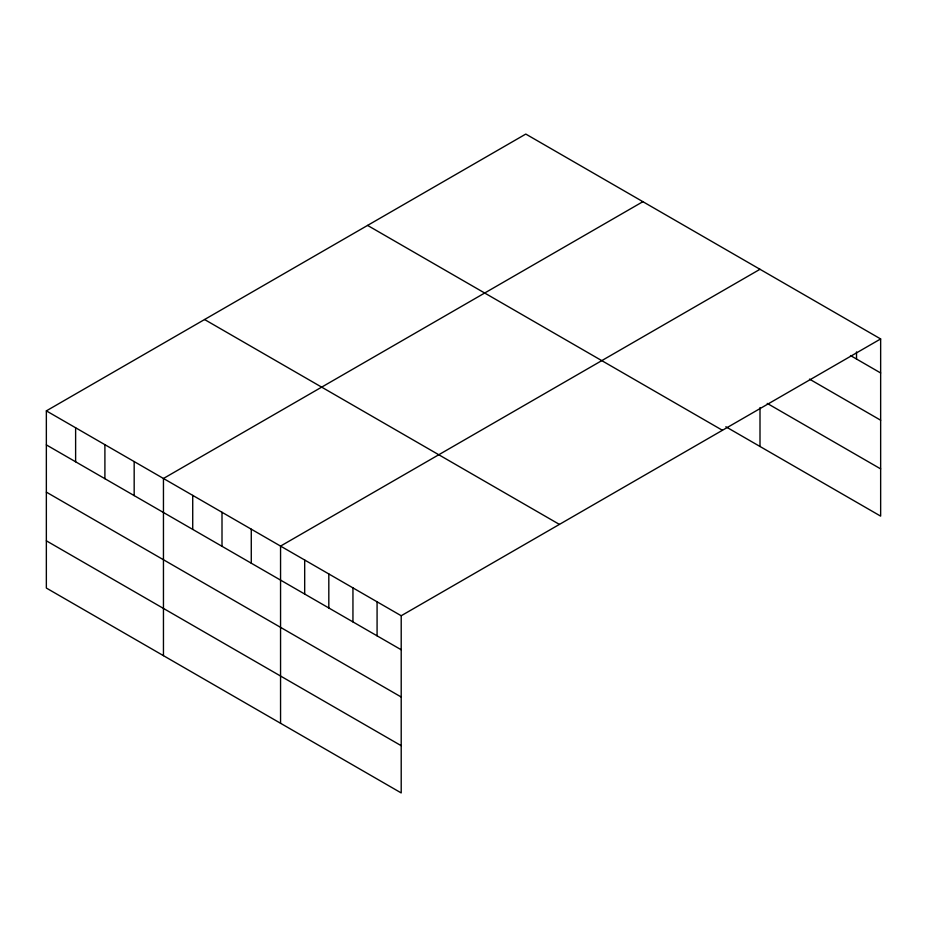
<?xml version="1.0" encoding="UTF-8"?>
<svg xmlns="http://www.w3.org/2000/svg" width="927" height="927" viewBox="0 0 927 927"><rect width="100%" height="100%" fill="white"/><g stroke="black" fill="none" stroke-linecap="round" stroke-linejoin="round"><path stroke-width="1.39" d="M46.35 410.87L401.206 615.748L401.206 792.933L46.35 588.054L46.35 410.87L525.794 134.067L880.65 338.946L880.65 516.13L725.841 426.756M642.898 201.68L163.453 478.483L163.453 655.667M760.001 269.282L280.557 546.096L280.557 723.269M401.206 615.748L880.65 338.946M850.488 355.551L880.65 372.967M809.468 379.108L880.65 420.209M767.243 403.407L880.65 468.888M367.579 225.412L722.434 430.29M204.566 319.525L559.421 524.404M46.35 444.89L401.206 649.769M46.35 492.133L401.206 697.011M46.35 540.812L401.206 745.69M856.525 351.947L856.525 359.039M760.001 407.567L760.001 446.466M377.08 601.82L377.08 635.841M352.944 587.88L352.944 621.913M328.818 573.952L328.818 607.973M304.682 560.024L304.682 594.045M251.275 529.19L251.275 563.21M222.005 512.283L222.005 546.304M192.723 495.389L192.723 529.41M134.172 461.576L134.172 495.597M104.902 444.682L104.902 478.703M75.62 427.776L75.62 461.797"/></g></svg>
